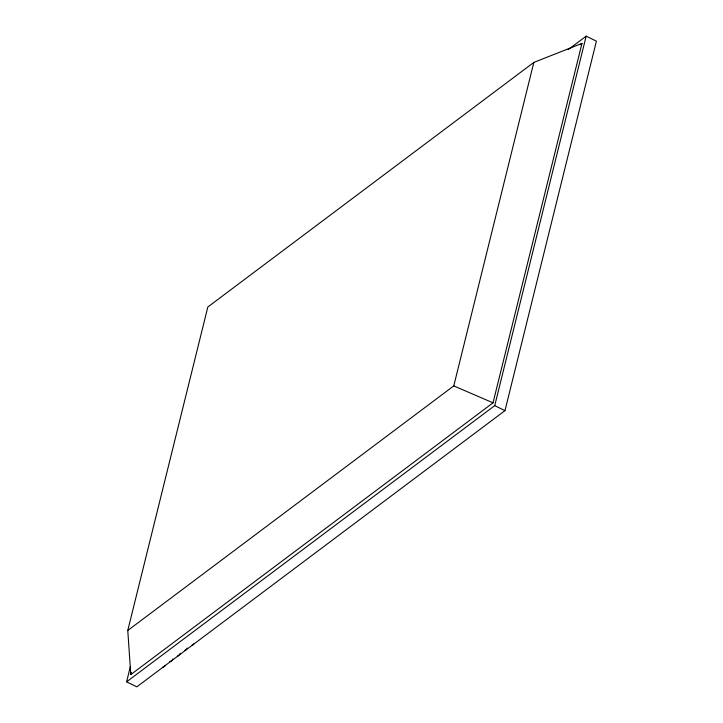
<?xml version="1.0" encoding="UTF-8"?>
<svg xmlns="http://www.w3.org/2000/svg" width="723" height="723" viewBox="0 0 723 723"><rect width="100%" height="100%" fill="white"/><g stroke="black" fill="none" stroke-linecap="round" stroke-linejoin="round"><path stroke-width="1.08" d="M127.772 630.483L207.826 306.995L533.827 62.413L581.97 43.398L493.014 402.828L130.8 674.586L127.772 630.483L453.773 385.901L533.827 62.413M568.124 49.688L586.172 36.15L596.403 41.166L504.97 410.646L136.828 686.85L126.597 681.834L130.393 666.479M130.8 674.586L131.342 672.39M126.597 681.834L494.731 405.63L586.172 36.15M580.162 44.754L581.97 43.398M453.773 385.901L493.014 402.828M494.731 405.63L504.97 410.646M180.081 653.574A4.41 1.464 -63.9 0 1 177.325 656.113M165.305 665.314A4.709 1.563 -63.9 0 1 162.991 667.049M194.189 643.497A4.474 1.482 -63.9 0 1 192.002 645.142M187.239 648.025A4.049 1.347 -63.9 0 1 185.594 650.067M185.106 650.339A4.049 1.347 -63.9 0 1 184.708 650.357M172.878 658.978A4.41 1.464 -63.9 0 1 169.824 661.265"/></g></svg>
